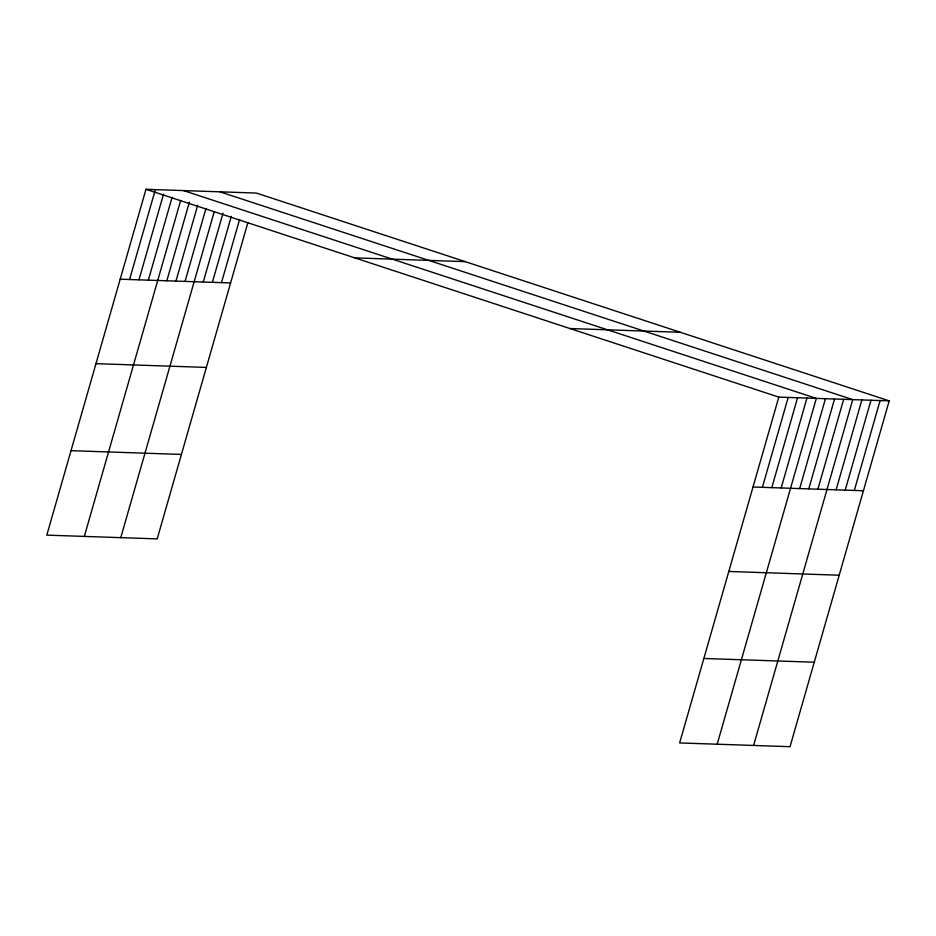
<?xml version="1.0" encoding="UTF-8"?>
<svg xmlns="http://www.w3.org/2000/svg" width="936" height="936" viewBox="0 0 936 936"><rect width="100%" height="100%" fill="white"/><g stroke="black" fill="none" stroke-linecap="round" stroke-linejoin="round"><path stroke-width="1.4" d="M889.2 400.865L778.799 397.11L679.63 742.938L790.031 746.694L889.2 400.865L256.37 193.062L145.969 189.306L46.8 535.135L157.201 538.89L247.911 222.557M129.577 279.513L155.353 189.622M138.961 279.829L163.531 194.15M148.344 280.156L172.107 197.285M84.334 536.41L180.683 200.409M166.83 280.788L189.388 202.129M175.945 281.092L197.695 205.241M185.047 281.397L205.99 208.365M120.767 537.65L214.297 211.489M203.264 282.017L223.002 213.197M212.378 282.333L231.297 216.321M221.481 282.637L239.604 219.434M762.407 487.317L788.182 397.426M771.79 487.644L797.566 397.753M781.174 487.96L806.949 398.069M717.175 744.214L816.332 398.385L183.503 190.581M799.672 488.592L825.447 398.701M808.774 488.896L834.549 399.005M817.888 489.212L843.664 399.321M753.597 745.454L852.766 399.625L219.937 191.821M836.105 489.832L861.88 399.941M845.208 490.136L870.983 400.245M854.311 490.452L880.097 400.55M354.802 257.88L465.204 261.635M120.194 279.197L230.584 282.953M569.965 328.536L680.367 332.292M95.975 363.659L206.376 367.415M71.019 450.672L181.42 454.428M753.024 487.001L863.425 490.756M728.805 571.463L839.206 575.219M703.849 658.476L814.25 662.232M145.969 189.306L778.799 397.11"/></g></svg>
